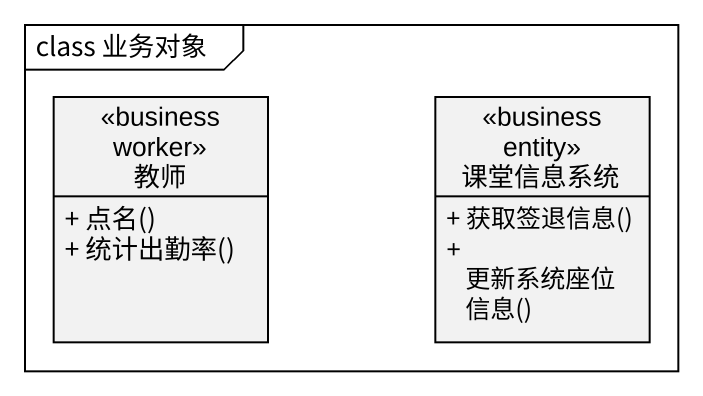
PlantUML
@startuml
mainframe class 业务对象
hide circle
hide empty members
skinparam classAttributeIconSize 0
class 教师 <<business worker>> {
  + 点名()
  + 统计出勤率()
}
class 课堂信息系统 <<business entity>> {
  + 获取签退信息()
  + 更新系统座位信息()
}
@enduml
